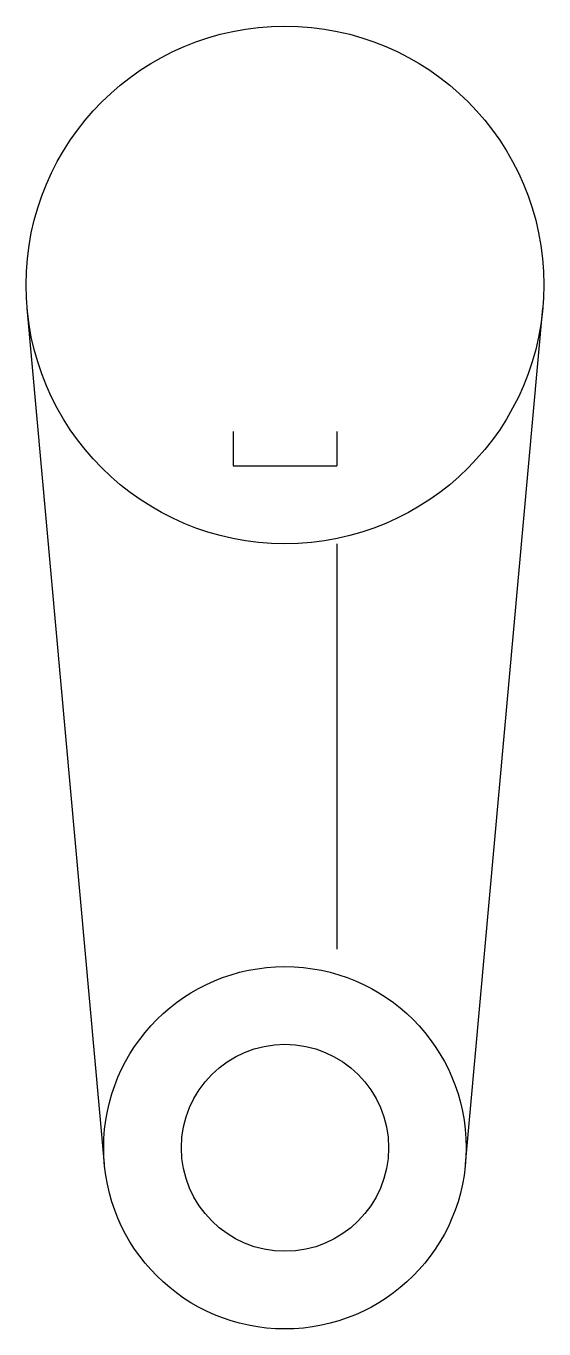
# Model space of a CAD drawing. Header units: inches. Extents: x -30 to 30, y -22 to 129.
import ezdxf

# ---------------------------------------------------------------- set-up
doc = ezdxf.new("R2010")
doc.units = ezdxf.units.IN
doc.header["$MEASUREMENT"] = 0

msp = doc.modelspace()

# ---------------------------------------------------------------- linework, layer by layer
for p, q in [((-20.85, -3.16), (-29.81, 96.03)), ((20.98, -3.16), (29.94, 96.03)), ((-5.94, 81.76, 36), (-5.94, 77.76, 36)), ((6.06, 81.76, 36), (6.06, 77.76, 36)), ((6.06, 81.76, 36), (6.06, 77.76, 36)), ((6.06, 81.76, 36), (6.06, 77.76, 36)), ((-5.94, 77.76, 36), (6.06, 77.76, 36))]:
    msp.add_line(p, q)
at = {"extrusion": (1, 0, 0)}
msp.add_line((6.06, 68.73, 36), (6.06, 21.73, 24), dxfattribs=at)
for centre, radius in [((0.06, 98.73), 30), ((0.06, -1.27), 21), ((0.06, -1.27), 12)]:
    msp.add_circle(centre, radius)

doc.saveas('drawing.dxf')
